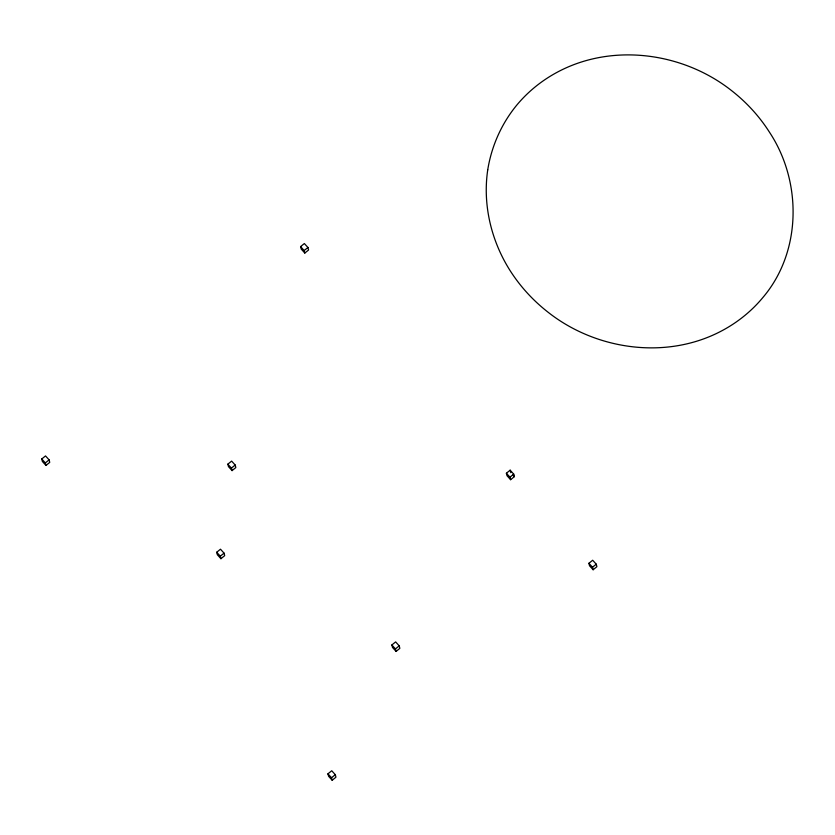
<?xml version="1.0" encoding="UTF-8"?>
<svg xmlns="http://www.w3.org/2000/svg" width="835" height="835" viewBox="0 0 835 835"><rect width="100%" height="100%" fill="white"/><g stroke="black" fill="none" stroke-linecap="round" stroke-linejoin="round"><path stroke-width="1.25" d="M300.59 246.596L304.358 243.549L307.938 247.484L308.585 249.989L304.817 253.047L301.237 249.101L300.59 246.596L304.17 250.542L304.817 253.047M41.75 458.979L45.518 455.931L49.098 459.866L49.745 462.371L45.977 465.429L42.397 461.494L41.75 458.979L45.33 462.924L45.977 465.429M304.17 250.542L307.938 247.484M45.33 462.924L49.098 459.866M227.84 464.166L231.619 461.108L235.199 465.043L235.846 467.558L232.067 470.606L228.498 466.671L227.84 464.166L231.42 468.101L232.067 470.606M231.42 468.101L235.199 465.043M216.703 552.259L220.482 549.2L224.051 553.135L224.709 555.64L220.931 558.698L217.361 554.764L216.703 552.259L220.283 556.193L220.931 558.698M220.283 556.193L224.051 553.135M506.386 473.247L510.154 470.188L513.734 474.123L514.381 476.639L510.613 479.687L507.033 475.752L506.386 473.247L509.966 477.182L510.613 479.687M509.966 477.182L513.734 474.123M391.865 644.964L395.633 641.906L399.214 645.852L399.861 648.357L396.093 651.404L392.513 647.469L391.865 644.964L395.446 648.899L396.093 651.404M395.446 648.899L399.214 645.852M327.957 773.815L331.735 770.757L335.305 774.692L335.952 777.197L332.184 780.255L328.604 776.32L327.957 773.815L331.537 777.75L332.184 780.255M588.905 563.301L592.673 560.243L596.253 564.178L596.9 566.683L593.132 569.741L589.552 565.806L588.905 563.301L592.485 567.236L593.132 569.741M331.537 777.75L335.305 774.692M592.485 567.236L596.253 564.178M512.951 475.063L514.381 476.639M510.154 470.188L510.811 472.693M487.734 169.87C482.557 204.648 491.21 240.72 509.914 270.31A182.969 170.236 -14.5 0 0 547.864 312.06C596.117 350.251 666.768 360.104 721.795 330.817A132.013 122.829 -14.5 0 0 762.835 297.573C801.767 251.857 802.132 181.759 769.63 132.452A182.969 170.236 -14.5 0 0 731.679 90.702C683.427 52.511 612.786 42.658 557.759 71.946A132.013 122.829 -14.5 0 0 516.719 105.179C501.501 123.684 491.491 146.229 487.734 169.87"/></g></svg>
